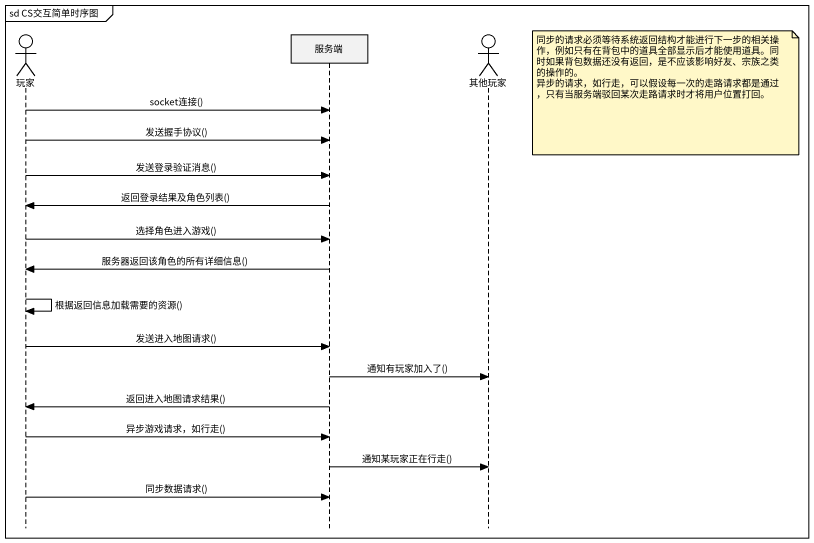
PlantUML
@startuml
mainframe sd CS交互简单时序图
hide footbox
actor 玩家
participant 服务端
actor 其他玩家

note right of 其他玩家
  同步的请求必须等待系统返回结构才能进行下一步的相关操作，例如只有在背包中的道具全部显示后才能使用道具。同时如果背包数据还没有返回，是不应该影响好友、宗族之类的操作的。
  异步的请求，如行走，可以假设每一次的走路请求都是通过，只有当服务端驳回某次走路请求时才将用户位置打回。
end note
玩家 -> 服务端 : socket连接()
玩家 -> 服务端 : 发送握手协议()
玩家 -> 服务端 : 发送登录验证消息()
服务端 -> 玩家 : 返回登录结果及角色列表()
玩家 -> 服务端 : 选择角色进入游戏()
服务端 -> 玩家 : 服务器返回该角色的所有详细信息()
玩家 -> 玩家 : 根据返回信息加载需要的资源()
玩家 -> 服务端 : 发送进入地图请求()
服务端 -> 其他玩家 : 通知有玩家加入了()
服务端 -> 玩家 : 返回进入地图请求结果()
玩家 -> 服务端 : 异步游戏请求，如行走()
服务端 -> 其他玩家 : 通知某玩家正在行走()
玩家 -> 服务端 : 同步数据请求()
@enduml
